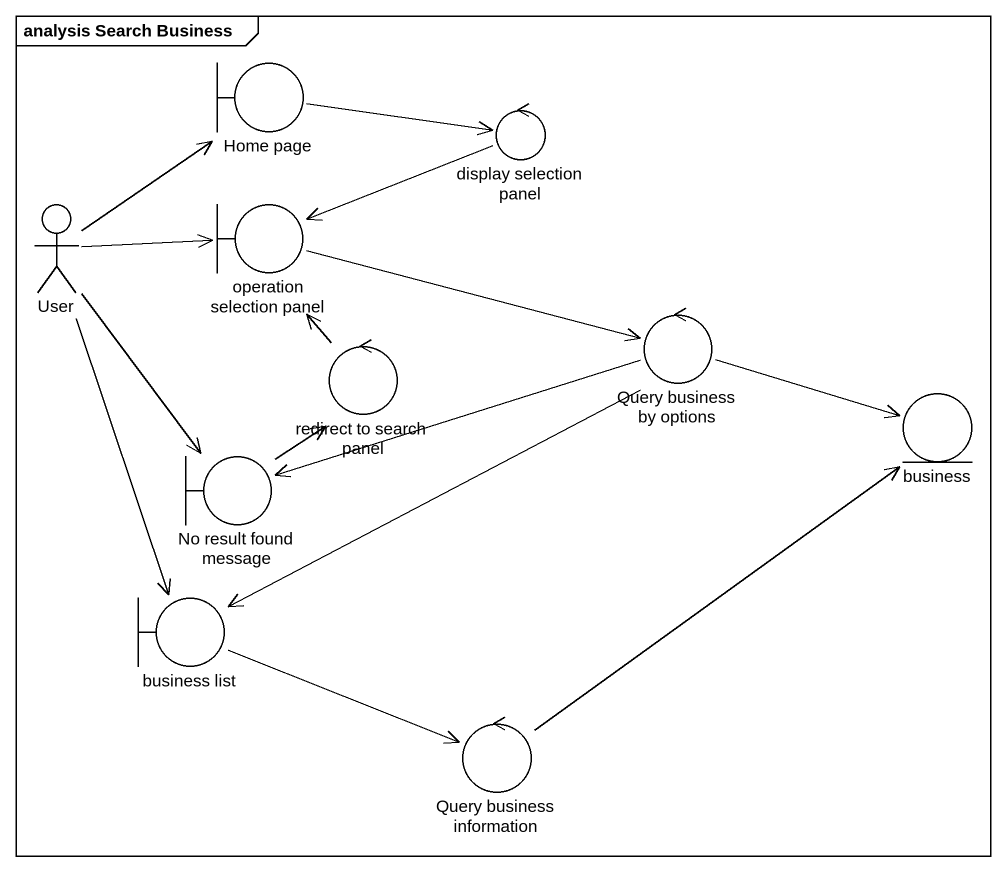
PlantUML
@startuml
mainframe analysis Search Business
boundary "Home page" as Home_page
control "display selection panel" as display_selection_panel
actor User
boundary "operation selection panel" as operation_selection_panel
control "Query business by options" as Query_business_by_options
control "redirect to search panel" as redirect_to_search_panel
boundary "No result found message" as No_result_found_message
entity business
boundary "business list" as business_list
control "Query business information" as Query_business_information
Home_page -right-> display_selection_panel
display_selection_panel -left-> operation_selection_panel
User -up-> Home_page
User -right-> operation_selection_panel
User --> No_result_found_message
User --> business_list
operation_selection_panel -right-> Query_business_by_options
Query_business_by_options -left-> No_result_found_message
Query_business_by_options -right-> business
Query_business_by_options -left-> business_list
redirect_to_search_panel -up-> operation_selection_panel
No_result_found_message -up-> redirect_to_search_panel
business_list -right-> Query_business_information
Query_business_information -up-> business
@enduml
